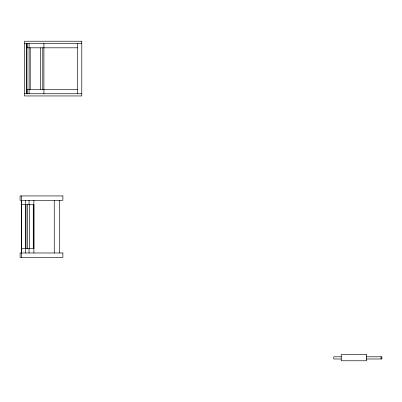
<?xml version="1.0" encoding="UTF-8"?>
<svg xmlns="http://www.w3.org/2000/svg" width="402" height="402" viewBox="0 0 402 402"><rect width="100%" height="100%" fill="white"/><g stroke="black" fill="none" stroke-linecap="round" stroke-linejoin="round"><path stroke-width="0.6" d="M24.467 43.421L81.787 43.421M26.959 47.808L77.4 47.808M77.4 89.365L26.959 89.365L27.1 93.751M24.467 93.751L81.787 93.751M21.442 204.708L33.894 204.708M21.442 248.592L33.894 248.592M341.393 356.795L333.801 356.795L333.801 358.991L341.393 358.991M366.202 356.795L381.9 356.795L381.9 358.991L366.202 358.991M27.1 47.808L26.959 43.421L26.959 93.751M381.046 356.795L381.046 358.991M77.4 43.421L77.4 93.751M59.461 200.322L59.461 252.984M54.25 200.322L54.25 252.984M43.913 43.421L43.913 93.751M42.778 47.808L42.778 89.365M40.657 47.808L40.657 89.365M33.894 200.322L33.894 252.984M33.879 204.708L33.879 248.592M33.265 204.708L33.265 248.592M30.215 47.808L30.215 89.365M29.326 204.708L29.336 248.592M29.08 43.421L29.08 93.751M29.029 200.322L29.029 204.708M29.029 248.592L29.029 252.984M27.301 204.708L27.301 248.592M26.658 43.421L26.658 93.751M25.994 204.708L25.994 248.592M25.381 200.322L25.381 252.984M21.442 200.322L21.442 252.984M21.351 195.935L21.351 257.37M81.787 41.225L24.467 41.225L24.467 95.947L81.787 95.947L81.787 41.225M62.888 195.935L20.1 195.935L20.1 200.322L62.888 200.322L62.888 195.935M62.888 252.984L20.1 252.984L20.1 257.37L62.888 257.37L62.888 252.984M366.599 354.463L341.228 354.463L341.228 360.775L366.599 360.775L366.599 354.463"/></g></svg>
